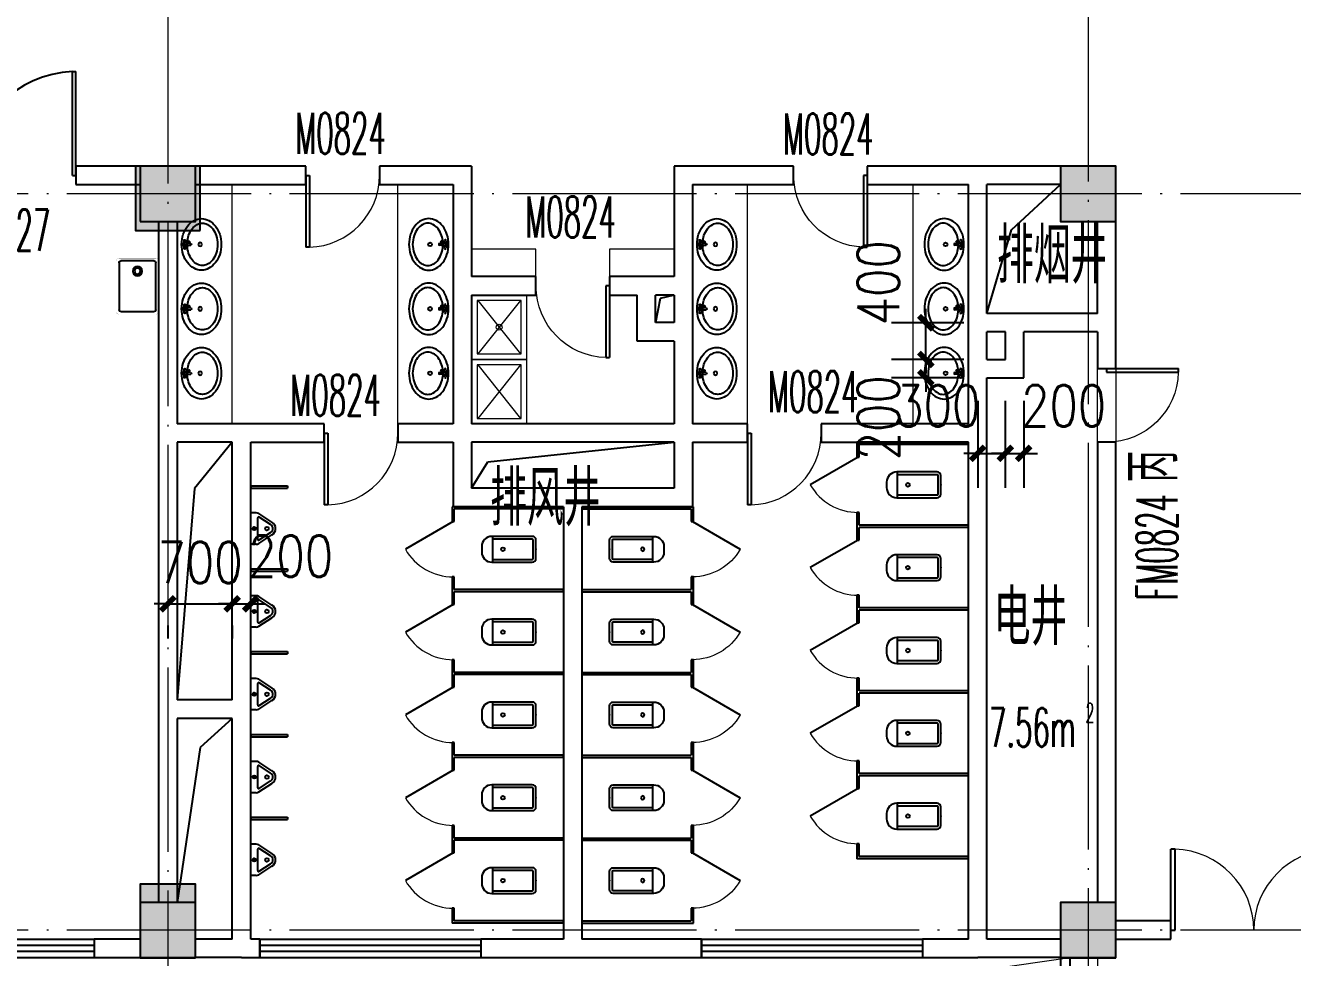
# Model space of a CAD drawing. Extents: x 1417642 to 3570900, y 124798 to 1191112.
# Drawn here: x 1563462 to 1577232, y 469495 to 479626 of the extents above; entities that cross this region are included whole.
import ezdxf

# ---------------------------------------------------------------- set-up
doc = ezdxf.new("R2010")
doc.units = 0
doc.header["$LTSCALE"] = 1000
doc.header["$MEASUREMENT"] = 0
doc.linetypes.add('DASH', pattern=[0.35, 0.25, -0.1])
doc.linetypes.add('DOTE', pattern=[2.42, 2, -0.2, 0.02, -0.2])
doc.layers.get('0').update_dxf_attribs({"linetype": 'CONTINUOUS'})
doc.layers.get('Defpoints').update_dxf_attribs({"linetype": 'CONTINUOUS'})
for name, color, linetype in [('colu', 2, 'CONTINUOUS'), ('COLUMN', 9, 'CONTINUOUS'), ('DOTE', 1, 'DOTE'), ('LATRINE', 6, 'CONTINUOUS'), ('LVTRY', 6, 'CONTINUOUS'), ('PUB_DIM', 3, 'CONTINUOUS'), ('PUB_HATCH', 8, 'CONTINUOUS'), ('PUB_TEXT', 40, 'CONTINUOUS'), ('SPACE', 7, 'CONTINUOUS'), ('STAIR', 2, 'CONTINUOUS'), ('tiaozheng', 20, 'CONTINUOUS'), ('WALL', 4, 'CONTINUOUS'), ('WINDOW', 2, 'CONTINUOUS'), ('WINDOW_TEXT', 7, 'CONTINUOUS'), ('柱填充', 8, 'CONTINUOUS'), ('水点', 3, 'CONTINUOUS')]:
    doc.layers.add(name, color=color, linetype=linetype)
doc.styles.add('_TCH_SPACE', font='ROMANS', dxfattribs={"width": 0.7, "height": 5, "bigfont": 'Z'})
doc.styles.add('_TCH_WINDOW', font='ROMANS.shx', dxfattribs={"width": 0.7, "height": 400, "bigfont": 'Z.shx'})
doc.styles.add('DIM_FONT', font='SIMPLEX.shx', dxfattribs={"width": 0.8})
doc.styles.get("Standard").update_dxf_attribs({"font": 'GBENOR', "bigfont": 'GBCBIG'})
doc.styles.add('Z', font='ROMANS', dxfattribs={"width": 0.7, "bigfont": 'Z'})
doc.dimstyles.new('DIMN150', dxfattribs={"dimscale": 1.5, "dimtxt": 300, "dimasz": 100, "dimexe": 250, "dimexo": 300, "dimgap": 150, "dimtad": 1, "dimdec": 0, "dimzin": 0, "dimdsep": 46, "dimtxsty": 'DIM_FONT', "dimblk": 'ARCHTICK', "dimcen": 0.09, "dimdle": 1.5, "dimclrt": 7, "dimazin": 2, "dimtfac": 1, "dimtdec": 0, "dimtix": 1, "dimtmove": 2, "dimatfit": 3, "dimldrblk": 'ARCHTICK', "dimfxl": 1, "dimtolj": 1, "dimtzin": 0, "dimarcsym": 0})

# ---------------------------------------------------------------- blocks, each defined once
blk = doc.blocks.new('M_E3')
for p, q in [((-275, -410), (-275, -50)), ((-255, -30), (255, -30)), ((275, -50), (275, -410)), ((255, -430), (-255, -430))]:
    blk.add_line(p, q)
at = {"const_width": 1.5}
for points in [[(-275, 0, 0.414214), (-305, -30, 0.414214)], [(305, -30, 0.414214), (275, 0, 0.414214)], [(-305, -430, 0.414214), (-275, -460, 0.414214)], [(275, -460, 0.414214), (305, -430, 0.414214)]]:
    blk.add_lwpolyline(points, format="xyb", dxfattribs=at)
for points in [[(-275, 0), (275, 0)], [(-305, -430), (-305, -30)], [(305, -30), (305, -430)], [(275, -460), (-275, -460)]]:
    blk.add_lwpolyline(points, dxfattribs=at)
for radius in [50, 32.5]:
    blk.add_circle((165, -230), radius)
for centre, start, end in [((-255, -50), 90, 180), ((255, -50), 0, 90), ((-255, -410), 180, 270), ((255, -410), 270, 0)]:
    blk.add_arc(centre, 20, start, end)
at = {"width": 0.8, "flags": 9}
for tag in ['XSIZE', 'YSIZE']:
    blk.add_attdef(tag, (0, 0), '', height=0.5, dxfattribs=at)
blk = doc.blocks.new('i89')
at = {"layer": '柱填充'}
h = blk.add_hatch(color=256, dxfattribs=at)
h.paths.add_polyline_path([(1555333, 501498), (1555333, 502098), (1554733, 502098), (1554733, 501498)])
h.paths.add_polyline_path([(1525733, 501498), (1525733, 502098), (1525133, 502098), (1525133, 501498)])
h.paths.add_polyline_path([(1517733, 501498), (1517733, 502098), (1517133, 502098), (1517133, 501498)])
h.paths.add_polyline_path([(1509733, 501498), (1509733, 502098), (1509133, 502098), (1509133, 501498)])
h.paths.add_polyline_path([(1501733, 501498), (1501733, 502098), (1501133, 502098), (1501133, 501498)])
h.paths.add_polyline_path([(1498133, 501498), (1498133, 502098), (1497533, 502098), (1497533, 501498)])
h.paths.add_polyline_path([(1498133, 529448), (1498133, 530148), (1497433, 530148), (1497433, 529448)])
h.paths.add_polyline_path([(1498133, 537448), (1498133, 538148), (1497433, 538148), (1497433, 537448)])
h.paths.add_polyline_path([(1541783, 545398), (1541783, 546098), (1541083, 546098), (1541083, 545398)])
h.paths.add_polyline_path([(1565333, 559098), (1565333, 559698), (1564733, 559698), (1564733, 559098)])
h.paths.add_polyline_path([(1565383, 549098), (1565383, 549798), (1564683, 549798), (1564683, 549098)])
h.paths.add_polyline_path([(1565333, 545498), (1565333, 546098), (1564733, 546098), (1564733, 545498)])
h.paths.add_polyline_path([(1565383, 538098), (1564683, 538098), (1564683, 537498), (1565383, 537498)])
h.paths.add_polyline_path([(1565333, 529498), (1565333, 530098), (1564733, 530098), (1564733, 529498)])
h.paths.add_polyline_path([(1565333, 519498), (1565333, 520098), (1564733, 520098), (1564733, 519498)])
h.paths.add_polyline_path([(1565333, 511498), (1565333, 512098), (1564733, 512098), (1564733, 511498)])
h.paths.add_polyline_path([(1565333, 501498), (1565333, 502098), (1564733, 502098), (1564733, 501498)])
h.paths.add_polyline_path([(1555333, 559098), (1555333, 559698), (1554733, 559698), (1554733, 559098)])
h.paths.add_polyline_path([(1555333, 549098), (1555333, 549698), (1554733, 549698), (1554733, 549098)])
h.paths.add_polyline_path([(1555333, 545498), (1555333, 546098), (1554733, 546098), (1554733, 545498)])
h.paths.add_polyline_path([(1555333, 537498), (1555333, 538098), (1554733, 538098), (1554733, 537498)])
h.paths.add_polyline_path([(1555433, 529448), (1555433, 530148), (1554733, 530148), (1554733, 529448)])
h.paths.add_polyline_path([(1555433, 519448), (1555433, 520148), (1554733, 520148), (1554733, 519448)])
h.paths.add_polyline_path([(1555433, 511498), (1555433, 512198), (1554733, 512198), (1554733, 511498)])
h.paths.add_polyline_path([(1551733, 557298), (1551733, 557898), (1551133, 557898), (1551133, 557298)])
h.paths.add_polyline_path([(1551783, 549098), (1551783, 549798), (1551083, 549798), (1551083, 549098)])
h.paths.add_polyline_path([(1551733, 545498), (1551733, 546098), (1551133, 546098), (1551133, 545498)])
h.paths.add_polyline_path([(1551733, 537498), (1551733, 538098), (1551133, 538098), (1551133, 537498)])
h.paths.add_polyline_path([(1551733, 529498), (1551733, 530098), (1551133, 530098), (1551133, 529498)])
h.paths.add_polyline_path([(1551733, 519498), (1551733, 520098), (1551133, 520098), (1551133, 519498)])
h.paths.add_polyline_path([(1551783, 511498), (1551783, 512198), (1551083, 512198), (1551083, 511498)])
h.paths.add_polyline_path([(1551733, 501498), (1551733, 502098), (1551133, 502098), (1551133, 501498)])
h.paths.add_polyline_path([(1541733, 559098), (1541733, 559698), (1541133, 559698), (1541133, 559098)])
h.paths.add_polyline_path([(1541733, 557298), (1541733, 557898), (1541133, 557898), (1541133, 557298)])
h.paths.add_polyline_path([(1541783, 549098), (1541783, 549798), (1541083, 549798), (1541083, 549098)])
h.paths.add_polyline_path([(1541733, 537498), (1541733, 538298), (1541133, 538298), (1541133, 537498)])
h.paths.add_polyline_path([(1541733, 519298), (1541733, 520098), (1541133, 520098), (1541133, 519298)])
h.paths.add_polyline_path([(1541833, 511498), (1541833, 512298), (1541033, 512298), (1541033, 511498)])
h.paths.add_polyline_path([(1541733, 501498), (1541733, 502098), (1541133, 502098), (1541133, 501498)])
h.paths.add_polyline_path([(1533733, 559098), (1533733, 559698), (1533133, 559698), (1533133, 559098)])
h.paths.add_polyline_path([(1533783, 549098), (1533783, 549798), (1533083, 549798), (1533083, 549098)])
h.paths.add_polyline_path([(1533733, 545498), (1533733, 546098), (1533133, 546098), (1533133, 545498)])
h.paths.add_polyline_path([(1533733, 537498), (1533733, 538298), (1533133, 538298), (1533133, 537498)])
h.paths.add_polyline_path([(1533733, 519298), (1533733, 520098), (1533133, 520098), (1533133, 519298)])
h.paths.add_polyline_path([(1533833, 511498), (1533833, 512298), (1533033, 512298), (1533033, 511498)])
h.paths.add_polyline_path([(1533733, 501498), (1533733, 502098), (1533133, 502098), (1533133, 501498)])
h.paths.add_polyline_path([(1525733, 559098), (1525733, 559698), (1525133, 559698), (1525133, 559098)])
h.paths.add_polyline_path([(1525783, 549098), (1525783, 549798), (1525083, 549798), (1525083, 549098)])
h.paths.add_polyline_path([(1525733, 545498), (1525733, 546098), (1525133, 546098), (1525133, 545498)])
h.paths.add_polyline_path([(1525733, 537498), (1525733, 538298), (1525133, 538298), (1525133, 537498)])
h.paths.add_polyline_path([(1525733, 519298), (1525733, 520098), (1525133, 520098), (1525133, 519298)])
h.paths.add_polyline_path([(1525833, 511498), (1525833, 512298), (1525033, 512298), (1525033, 511498)])
h.paths.add_polyline_path([(1517733, 559098), (1517733, 559698), (1517133, 559698), (1517133, 559098)])
h.paths.add_polyline_path([(1517783, 549098), (1517783, 549798), (1517083, 549798), (1517083, 549098)])
h.paths.add_polyline_path([(1517733, 545498), (1517733, 546098), (1517133, 546098), (1517133, 545498)])
h.paths.add_polyline_path([(1517733, 537498), (1517733, 538298), (1517133, 538298), (1517133, 537498)])
h.paths.add_polyline_path([(1517733, 519298), (1517733, 520098), (1517133, 520098), (1517133, 519298)])
h.paths.add_polyline_path([(1517833, 511498), (1517833, 512298), (1517033, 512298), (1517033, 511498)])
h.paths.add_polyline_path([(1509733, 559098), (1509733, 559698), (1509133, 559698), (1509133, 559098)])
h.paths.add_polyline_path([(1509783, 549098), (1509783, 549798), (1509083, 549798), (1509083, 549098)])
h.paths.add_polyline_path([(1509733, 545498), (1509733, 546098), (1509133, 546098), (1509133, 545498)])
h.paths.add_polyline_path([(1509733, 537498), (1509733, 538298), (1509133, 538298), (1509133, 537498)])
h.paths.add_polyline_path([(1509733, 519298), (1509733, 520098), (1509133, 520098), (1509133, 519298)])
h.paths.add_polyline_path([(1509833, 511498), (1509833, 512298), (1509033, 512298), (1509033, 511498)])
h.paths.add_polyline_path([(1509733, 480798), (1509733, 481398), (1509133, 481398), (1509133, 480798)])
h.paths.add_polyline_path([(1501733, 559098), (1501733, 559698), (1501133, 559698), (1501133, 559098)])
h.paths.add_polyline_path([(1501733, 549098), (1501733, 549698), (1501133, 549698), (1501133, 549098)])
h.paths.add_polyline_path([(1501733, 545498), (1501733, 546098), (1501133, 546098), (1501133, 545498)])
h.paths.add_polyline_path([(1501733, 537498), (1501733, 538098), (1501133, 538098), (1501133, 537498)])
h.paths.add_polyline_path([(1501733, 529498), (1501733, 530098), (1501133, 530098), (1501133, 529498)])
h.paths.add_polyline_path([(1501733, 519498), (1501733, 520098), (1501133, 520098), (1501133, 519498)])
h.paths.add_polyline_path([(1501833, 511498), (1501833, 512198), (1501133, 512198), (1501133, 511498)])
h.paths.add_polyline_path([(1501733, 480798), (1501733, 481398), (1501133, 481398), (1501133, 480798)])
h.paths.add_polyline_path([(1498133, 559098), (1498133, 559698), (1497533, 559698), (1497533, 559098)])
h.paths.add_polyline_path([(1498183, 549098), (1498183, 549798), (1497483, 549798), (1497483, 549098)])
h.paths.add_polyline_path([(1498133, 545498), (1498133, 546098), (1497533, 546098), (1497533, 545498)])
h.paths.add_polyline_path([(1498133, 519448), (1498133, 520148), (1497433, 520148), (1497433, 519448)])
h.paths.add_polyline_path([(1498133, 511448), (1498133, 512148), (1497433, 512148), (1497433, 511448)])
h.paths.add_polyline_path([(1498133, 480798), (1498133, 481398), (1497533, 481398), (1497533, 480798)])
h.paths.add_polyline_path([(1488133, 559098), (1488133, 559698), (1487533, 559698), (1487533, 559098)])
h.paths.add_polyline_path([(1488233, 549098), (1488233, 549798), (1487533, 549798), (1487533, 549098)])
h.paths.add_polyline_path([(1488133, 545498), (1488133, 546098), (1487533, 546098), (1487533, 545498)])
h.paths.add_polyline_path([(1488133, 537498), (1488133, 538098), (1487533, 538098), (1487533, 537498)])
h.paths.add_polyline_path([(1488133, 529498), (1488133, 530098), (1487533, 530098), (1487533, 529498)])
h.paths.add_polyline_path([(1488133, 519498), (1488133, 520098), (1487533, 520098), (1487533, 519498)])
h.paths.add_polyline_path([(1488133, 511498), (1488133, 512098), (1487533, 512098), (1487533, 511498)])
h.paths.add_polyline_path([(1488133, 501498), (1488133, 502098), (1487533, 502098), (1487533, 501498)])
h.paths.add_polyline_path([(1488133, 480798), (1488133, 481398), (1487533, 481398), (1487533, 480798)])
h.paths.add_polyline_path([(1498133, 484398), (1498133, 485198), (1497433, 485198), (1497433, 484398)])
h.paths.add_polyline_path([(1498134, 496298), (1498134, 497098), (1497433, 497098), (1497433, 496298)])
h.paths.add_polyline_path([(1487533, 497098), (1487533, 496298), (1488233, 496298), (1488233, 497098)])
h.paths.add_polyline_path([(1487533, 485198), (1487533, 484398), (1488233, 484398), (1488233, 485198)])
h.paths.add_polyline_path([(1509733, 496298), (1509733, 497098), (1509033, 497098), (1509033, 496298)])
h.paths.add_polyline_path([(1509733, 484398), (1509733, 485198), (1509033, 485198), (1509033, 484398)])
at = {"layer": 'colu'}
for points in [[(1541783, 545398), (1541783, 546098), (1541083, 546098), (1541083, 545398)], [(1551733, 545498), (1551733, 546098), (1551133, 546098), (1551133, 545498)], [(1541733, 537498), (1541733, 538298), (1541133, 538298), (1541133, 537498)], [(1551733, 537498), (1551733, 538098), (1551133, 538098), (1551133, 537498)]]:
    blk.add_lwpolyline(points, close=True, dxfattribs=at)
blk = doc.blocks.new('_ArchTick')
at = {"color": 0, "linetype": 'ByBlock', "const_width": 0.4}
blk.add_lwpolyline([(-0.5, -0.5), (0.5, 0.5)], dxfattribs=at)
blk = doc.blocks.new('*D1689')
at = {"layer": 'Defpoints', "color": 0}
for p in [(1573247, 475995), (1574110, 475995), (1574110, 475795)]:
    blk.add_point(p, dxfattribs=at)
at = {"layer": 'PUB_DIM', "color": 0, "lineweight": -2}
for p, q in [((1573247, 475995), (1573247, 476145)), ((1573660, 475995), (1572872, 475995)), ((1573247, 475795), (1573247, 475995)), ((1573660, 475795), (1572872, 475795)), ((1573247, 475795), (1573247, 475645))]:
    blk.add_line(p, q, dxfattribs=at)
at = {"layer": 'PUB_DIM', "color": 0, "lineweight": -2, "xscale": 150, "yscale": 150, "zscale": 150}
for p, rotation in [((1573247, 475995), 270), ((1573247, 475795), 90)]:
    blk.add_blockref('_ArchTick', p, dxfattribs=dict(at, rotation=rotation))
at = {"layer": 'PUB_DIM', "color": 7, "insert": (1572730, 475362), "char_height": 450, "attachment_point": 5, "rotation": 90, "style": 'DIM_FONT'}
blk.add_mtext('\\A1;200', dxfattribs=at)
blk = doc.blocks.new('*D1690')
at = {"layer": 'Defpoints', "color": 0}
for p in [(1573247, 476395), (1574110, 476395), (1574110, 475995)]:
    blk.add_point(p, dxfattribs=at)
at = {"layer": 'PUB_DIM', "color": 0, "lineweight": -2}
for p, q in [((1573247, 476395), (1573247, 476545)), ((1573660, 476395), (1572872, 476395)), ((1573247, 475995), (1573247, 476395)), ((1573660, 475995), (1572872, 475995)), ((1573247, 475995), (1573247, 475845))]:
    blk.add_line(p, q, dxfattribs=at)
at = {"layer": 'PUB_DIM', "color": 0, "lineweight": -2, "xscale": 150, "yscale": 150, "zscale": 150}
for p, rotation in [((1573247, 476395), 270), ((1573247, 475995), 90)]:
    blk.add_blockref('_ArchTick', p, dxfattribs=dict(at, rotation=rotation))
at = {"layer": 'PUB_DIM', "color": 7, "insert": (1572730, 476829), "char_height": 450, "attachment_point": 5, "rotation": 90, "style": 'DIM_FONT'}
blk.add_mtext('\\A1;400', dxfattribs=at)
blk = doc.blocks.new('*D1691')
at = {"layer": 'Defpoints', "color": 0}
for p in [(1574110, 475995), (1574310, 475995), (1574310, 474975)]:
    blk.add_point(p, dxfattribs=at)
at = {"layer": 'PUB_DIM', "color": 0, "lineweight": -2}
for p, q in [((1574110, 475545), (1574110, 474600)), ((1574310, 475545), (1574310, 474600)), ((1574110, 474975), (1573960, 474975)), ((1574110, 474975), (1574310, 474975)), ((1574310, 474975), (1574460, 474975))]:
    blk.add_line(p, q, dxfattribs=at)
at = {"layer": 'PUB_DIM', "color": 0, "lineweight": -2, "xscale": 150, "yscale": 150, "zscale": 150}
blk.add_blockref('_ArchTick', (1574110, 474975), dxfattribs=at)
at = {"layer": 'PUB_DIM', "color": 0, "lineweight": -2, "xscale": 150, "yscale": 150, "zscale": 150, "rotation": 180}
blk.add_blockref('_ArchTick', (1574310, 474975), dxfattribs=at)
at = {"layer": 'PUB_DIM', "color": 7, "insert": (1574744, 475492), "char_height": 450, "attachment_point": 5, "style": 'DIM_FONT'}
blk.add_mtext('\\A1;200', dxfattribs=at)
blk = doc.blocks.new('*D1692')
at = {"layer": 'Defpoints', "color": 0}
for p in [(1573810, 475995), (1574110, 475995), (1574110, 474975)]:
    blk.add_point(p, dxfattribs=at)
at = {"layer": 'PUB_DIM', "color": 0, "lineweight": -2}
for p, q in [((1573810, 475545), (1573810, 474600)), ((1574110, 475545), (1574110, 474600)), ((1573810, 474975), (1573660, 474975)), ((1573810, 474975), (1574110, 474975)), ((1574110, 474975), (1574260, 474975))]:
    blk.add_line(p, q, dxfattribs=at)
at = {"layer": 'PUB_DIM', "color": 0, "lineweight": -2, "xscale": 150, "yscale": 150, "zscale": 150}
blk.add_blockref('_ArchTick', (1573810, 474975), dxfattribs=at)
at = {"layer": 'PUB_DIM', "color": 0, "lineweight": -2, "xscale": 150, "yscale": 150, "zscale": 150, "rotation": 180}
blk.add_blockref('_ArchTick', (1574110, 474975), dxfattribs=at)
at = {"layer": 'PUB_DIM', "color": 7, "insert": (1573377, 475492), "char_height": 450, "attachment_point": 5, "style": 'DIM_FONT'}
blk.add_mtext('\\A1;300', dxfattribs=at)
blk = doc.blocks.new('*D1693')
at = {"layer": 'Defpoints', "color": 0}
for p in [(1565010, 473553), (1565710, 473553), (1565710, 473340)]:
    blk.add_point(p, dxfattribs=at)
at = {"layer": 'PUB_DIM', "color": 0, "lineweight": -2}
for p, q in [((1565010, 473340), (1564860, 473340)), ((1565010, 473340), (1565710, 473340)), ((1565710, 473340), (1565860, 473340)), ((1565010, 473103), (1565010, 472965)), ((1565710, 473103), (1565710, 472965))]:
    blk.add_line(p, q, dxfattribs=at)
at = {"layer": 'PUB_DIM', "color": 0, "lineweight": -2, "xscale": 150, "yscale": 150, "zscale": 150}
blk.add_blockref('_ArchTick', (1565010, 473340), dxfattribs=at)
at = {"layer": 'PUB_DIM', "color": 0, "lineweight": -2, "xscale": 150, "yscale": 150, "zscale": 150, "rotation": 180}
blk.add_blockref('_ArchTick', (1565710, 473340), dxfattribs=at)
at = {"layer": 'PUB_DIM', "color": 7, "insert": (1565360, 473790), "char_height": 450, "attachment_point": 5, "style": 'DIM_FONT'}
blk.add_mtext('\\A1;700', dxfattribs=at)
blk = doc.blocks.new('*D1694')
at = {"layer": 'Defpoints', "color": 0}
for p in [(1565710, 473553), (1565910, 473553), (1565910, 473340)]:
    blk.add_point(p, dxfattribs=at)
at = {"layer": 'PUB_DIM', "color": 0, "lineweight": -2}
for p, q in [((1565710, 473340), (1565560, 473340)), ((1565710, 473340), (1565910, 473340)), ((1565910, 473340), (1566060, 473340)), ((1565710, 473103), (1565710, 472965)), ((1565910, 473103), (1565910, 472965))]:
    blk.add_line(p, q, dxfattribs=at)
at = {"layer": 'PUB_DIM', "color": 0, "lineweight": -2, "xscale": 150, "yscale": 150, "zscale": 150}
blk.add_blockref('_ArchTick', (1565710, 473340), dxfattribs=at)
at = {"layer": 'PUB_DIM', "color": 0, "lineweight": -2, "xscale": 150, "yscale": 150, "zscale": 150, "rotation": 180}
blk.add_blockref('_ArchTick', (1565910, 473340), dxfattribs=at)
at = {"layer": 'PUB_DIM', "color": 7, "insert": (1566344, 473858), "char_height": 450, "attachment_point": 5, "style": 'DIM_FONT'}
blk.add_mtext('\\A1;200', dxfattribs=at)
blk = doc.blocks.new('_FZH')
blk.add_lwpolyline([(-0.5, -0.5), (0.5, -0.5), (0.5, 0.5), (-0.5, 0.5)], close=True)
at = {"layer": 'PUB_HATCH'}
blk.add_solid([(-0.5, -0.5), (0.5, -0.5), (-0.5, 0.5), (0.5, 0.5)], dxfattribs=at)
blk = doc.blocks.new('$TCHSYS$WIN2D')
for p, q in [((-0.5, 0.5), (0.5, 0.5)), ((-0.5, 0.5), (-0.5, -0.5)), ((0.5, 0.5), (0.5, -0.5)), ((0.5, 0.1667), (-0.5, 0.1667)), ((0.5, -0.1667), (-0.5, -0.1667)), ((-0.5, -0.5), (0.5, -0.5))]:
    blk.add_line(p, q)
blk = doc.blocks.new('$DorLib2D$00000225')
at = {"color": 0}
for p, q in [((0.475, -0.0014), (0.475, 0.7521)), ((0.475, 0.7521), (0.5, 0.7521)), ((0.5, -0.0014), (0.5, 0.7521)), ((-0.5, 0), (-0.5, 0.252)), ((-0.475, 0.252), (-0.5, 0.252)), ((-0.475, 0), (-0.475, 0.252)), ((-0.475, 0), (-0.5, 0)), ((0.475, -0.0014), (0.5, -0.0014))]:
    blk.add_line(p, q, dxfattribs=at)
for centre, radius, start, end in [((0.5046, -0.0019), 0.7546, 92.24927, 179.72377), ((-0.5008, 0.0026), 0.2508, 359.78987, 84.09744)]:
    blk.add_arc(centre, radius, start, end, dxfattribs=at)
blk = doc.blocks.new('$DorLib2D$00000002')
for p, q in [((-0.5, 0), (-0.5, 0.4875)), ((-0.475, 0.4875), (-0.5, 0.4875)), ((-0.475, 0), (-0.475, 0.4875)), ((0.475, 0), (0.475, 0.4875)), ((0.475, 0.4875), (0.5, 0.4875)), ((0.5, 0), (0.5, 0.4875)), ((-0.5, 0), (-0.475, 0)), ((0.5, 0), (0.475, 0))]:
    blk.add_line(p, q)
at = {"lineweight": 13}
for centre, start, end in [((-0.4875, 0), 0, 88.53072), ((0.4875, 0), 91.46928, 180)]:
    blk.add_arc(centre, 0.4875, start, end, dxfattribs=at)
blk = doc.blocks.new('$lvtry$00000193')
for p, q in [((-17, -43, 0), (-17, -33, 0)), ((17, -43, 0), (17, -33, 0))]:
    blk.add_line(p, q)
at = {"elevation": 0}
blk.add_lwpolyline([(280, -215, 0.12431), (260, -136, 0.105707), (198, -63, 0.086941), (110, -17, 0.077137), (0, 0, 0.077137), (-110, -17, 0.086941), (-198, -63, 0.105707), (-260, -136, 0.12431), (-280, -215, 0.12431), (-260, -294, 0.105707), (-198, -367, 0.086941), (-110, -413, 0.077137), (0, -430, 0.077137), (110, -413, 0.086941), (198, -367, 0.105707), (260, -294, 0.12431)], format="xyb", close=True, dxfattribs=at)
blk.add_lwpolyline([(-25, -61, 0.056876), (-95, -75, 0.086941), (-168, -113, 0.105707), (-216, -170, 0.12431), (-230, -225, 0.12431), (-216, -280, 0.105707), (-168, -337, 0.086941), (-95, -375, 0.077137), (0, -390, 0.077137), (95, -375, 0.086941), (168, -337, 0.105707), (216, -280, 0.12431), (230, -225, 0.12431), (216, -170, 0.105707), (168, -113, 0.086941), (95, -75, 0.06676), (13, -60, 0.06676)], format="xyb", dxfattribs=at)
for centre, radius in [((0, -43, 0), 16.7), ((0, -200, 0), 20)]:
    blk.add_circle(centre, radius)
for centre, radius, start, end in [((-40, -34, 0), 10.1, 106.6096, 258.1648), ((-64, 234, 0), 259, 274.7069, 282.3732), ((-75, -213, 0), 173, 71.36, 79.1873), ((-29, -80, 0), 6.77, 155.344, 308.3224), ((-171, 19, 0), 166, 324.8411, 338.1337), ((-171, 19, 0), 170, 324.8411, 331.3523), ((-29, -80, 0), 3.37, 155.344, 308.3224), ((100, -194, 0), 170, 132.3141, 138.8253), ((100, -194, 0), 166, 125.5327, 138.8253), ((-12, -58, 0), 10.6, 201.8924, 261.774), ((0, -33, 0), 16.7, 0, 180), ((-381, -115, 0), 372, 2.3982, 6.7627), ((0, -96, 0), 9.9, 201.7837, 338.2163), ((64, 234, 0), 259, 257.6268, 265.2931), ((381, -115, 0), 372, 170.1008, 177.6018), ((75, -213, 0), 173, 100.8127, 110.4191), ((40, -34, 0), 10.1, 281.8352, 73.3904)]:
    blk.add_arc(centre, radius, start, end)
blk.add_point((0, -33, 0))
blk = doc.blocks.new('$DorLib2D$00000001')
for p, q in [((0.45, 0.975), (0.5, 0.975)), ((0.45, 0), (0.45, 0.975)), ((0.5, 0), (0.5, 0.975)), ((0.5, 0), (0.45, 0))]:
    blk.add_line(p, q)
at = {"lineweight": 13}
blk.add_arc((0.475, 0), 0.975, 91.4693, 180, dxfattribs=at)
blk = doc.blocks.new('$lvtry$00000200')
for p, q in [((-140, -40, 0), (-140, -480, 0)), ((-110, -40, 0), (-110, -470, 0)), ((100, 0, 0), (-100, 0, 0)), ((100, -30, 0), (-100, -30, 0)), ((110, -470, 0), (110, -40, 0)), ((140, -480, 0), (140, -40, 0)), ((140, -470, 0), (-140, -470, 0)), ((-30, -590, 0), (30, -590, 0))]:
    blk.add_line(p, q)
blk.add_circle((0, -359, 0), 20)
for centre, radius, start, end in [((-100, -40, 0), 40, 90, 180), ((-100, -40, 0), 10, 90, 180), ((100, -40, 0), 40, 0, 90), ((100, -40, 0), 10, 0, 90), ((-30, -480, 0), 110, 180, 270), ((30, -480, 0), 110, 270, 0)]:
    blk.add_arc(centre, radius, start, end)
blk.add_point((0, 0))
blk = doc.blocks.new('$TCHSYS$APDOOR2D')
blk.add_line((0.5, 0), (0, 0.866))
at = {"lineweight": 13}
blk.add_arc((0.5, 0), 1, 120, 180, dxfattribs=at)
blk = doc.blocks.new('$lvtry$00000219')
for p, q in [((-170, 0, 0), (170, 0, 0)), ((-170, -61, 0), (-170, 0, 0)), ((170, -61, 0), (170, 0, 0)), ((-162, -88, 0), (-69, -231, 0)), ((-124, -91, 0), (-43, -216, 0)), ((-116, -76, 0), (116, -76, 0)), ((43, -216, 0), (124, -91, 0)), ((69, -231, 0), (162, -88, 0))]:
    blk.add_line(p, q)
for centre, radius in [((0, -38, 0), 17.7), ((0, -177, 0), 20)]:
    blk.add_circle(centre, radius)
for centre, radius, start, end in [((-120, -61, 0), 50, 180, 213.0863), ((-116, -86, 0), 10, 90, 213.0863), ((116, -86, 0), 10, 326.9137, 90), ((120, -61, 0), 50, 326.9137, 0), ((0, -191, 0), 80, 210, 330), ((0, -191, 0), 50, 210, 330)]:
    blk.add_arc(centre, radius, start, end)
blk.add_point((0, -38, 0))

msp = doc.modelspace()

# ---------------------------------------------------------------- linework, layer by layer
at = {"layer": 'DOTE', "lineweight": 0}
for points in [[(1565010.3, 496846.8), (1565010.3, 385594.9)], [(1575010.3, 496869), (1575010.3, 385594.9)], [(1597373.8, 477795.5), (1432083.9, 477795.5)], [(1597373.8, 469795.5), (1432083.9, 469795.5)], [(1597373.8, 469795.5), (1432083.9, 469795.5)]]:
    msp.add_lwpolyline(points, dxfattribs=at)
at = {"layer": 'LATRINE'}
for p, q in [((1573710.3, 475095.5), (1572497.8, 475095.5)), ((1572497.8, 475095.5), (1572497.8, 474933)), ((1573710.3, 475070.5), (1573710.3, 475095.5)), ((1573710.3, 475070.5), (1572522.8, 475070.5)), ((1572522.8, 474933), (1572522.8, 475070.5)), ((1572497.8, 474933), (1572522.8, 474933)), ((1565910.3, 474620.5), (1566310.3, 474620.5)), ((1565910.3, 474620.5), (1565910.3, 474595.5)), ((1565910.3, 474595.5), (1566310.3, 474595.5)), ((1566310.3, 474620.5), (1566310.3, 474595.5)), ((1568097.8, 474395.5), (1568097.8, 474233)), ((1569310.3, 474395.5), (1568097.8, 474395.5)), ((1568122.8, 474233), (1568122.8, 474370.5)), ((1569310.3, 474370.5), (1568122.8, 474370.5)), ((1569310.3, 474370.5), (1569310.3, 474395.5)), ((1569510.3, 474395.5), (1570722.8, 474395.5)), ((1569510.3, 474395.5), (1569510.3, 474370.5)), ((1569510.3, 474370.5), (1570697.8, 474370.5)), ((1570697.8, 474370.5), (1570697.8, 474233)), ((1570722.8, 474233), (1570722.8, 474395.5)), ((1572522.8, 474333), (1572497.8, 474333)), ((1572497.8, 474333), (1572497.8, 474183)), ((1572522.8, 474195.5), (1572522.8, 474333)), ((1568097.8, 474233), (1568122.8, 474233)), ((1570697.8, 474233), (1570722.8, 474233)), ((1572497.8, 474183), (1572497.8, 474033)), ((1573710.3, 474195.5), (1572522.8, 474195.5)), ((1573710.3, 474170.5), (1572522.8, 474170.5)), ((1572522.8, 474033), (1572522.8, 474170.5)), ((1573710.3, 474170.5), (1573710.3, 474195.5)), ((1572497.8, 474033), (1572522.8, 474033)), ((1565910.3, 473720.5), (1566310.3, 473720.5)), ((1565910.3, 473720.5), (1565910.3, 473695.5)), ((1566310.3, 473720.5), (1566310.3, 473695.5)), ((1565910.3, 473695.5), (1566310.3, 473695.5)), ((1568122.8, 473633), (1568097.8, 473633)), ((1568097.8, 473633), (1568097.8, 473483)), ((1568122.8, 473495.5), (1568122.8, 473633)), ((1570722.8, 473633), (1570697.8, 473633)), ((1570697.8, 473633), (1570697.8, 473495.5)), ((1570722.8, 473483), (1570722.8, 473633)), ((1568097.8, 473483), (1568097.8, 473333)), ((1569310.3, 473495.5), (1568122.8, 473495.5)), ((1569310.3, 473470.5), (1568122.8, 473470.5)), ((1568122.8, 473333), (1568122.8, 473470.5)), ((1569310.3, 473470.5), (1569310.3, 473495.5)), ((1569510.3, 473495.5), (1570697.8, 473495.5)), ((1569510.3, 473495.5), (1569510.3, 473470.5)), ((1569510.3, 473470.5), (1570697.8, 473470.5)), ((1570697.8, 473470.5), (1570697.8, 473333)), ((1570722.8, 473333), (1570722.8, 473483)), ((1572522.8, 473433), (1572497.8, 473433)), ((1572497.8, 473433), (1572497.8, 473283)), ((1572522.8, 473295.5), (1572522.8, 473433)), ((1568097.8, 473333), (1568122.8, 473333)), ((1570697.8, 473333), (1570722.8, 473333)), ((1573710.3, 473295.5), (1572522.8, 473295.5)), ((1573710.3, 473270.5), (1573710.3, 473295.5)), ((1572497.8, 473283), (1572497.8, 473133)), ((1573710.3, 473270.5), (1572522.8, 473270.5)), ((1572522.8, 473133), (1572522.8, 473270.5)), ((1572497.8, 473133), (1572522.8, 473133)), ((1565910.3, 472820.5), (1566310.3, 472820.5)), ((1565910.3, 472820.5), (1565910.3, 472795.5)), ((1565910.3, 472795.5), (1566310.3, 472795.5)), ((1566310.3, 472820.5), (1566310.3, 472795.5)), ((1568122.8, 472733), (1568097.8, 472733)), ((1568097.8, 472733), (1568097.8, 472583)), ((1568122.8, 472595.5), (1568122.8, 472733)), ((1570722.8, 472733), (1570697.8, 472733)), ((1570697.8, 472733), (1570697.8, 472595.5)), ((1570722.8, 472583), (1570722.8, 472733)), ((1568097.8, 472583), (1568097.8, 472433)), ((1569310.3, 472595.5), (1568122.8, 472595.5)), ((1569310.3, 472570.5), (1568122.8, 472570.5)), ((1568122.8, 472433), (1568122.8, 472570.5)), ((1569310.3, 472570.5), (1569310.3, 472595.5)), ((1569510.3, 472595.5), (1570697.8, 472595.5)), ((1569510.3, 472595.5), (1569510.3, 472570.5)), ((1569510.3, 472570.5), (1570697.8, 472570.5)), ((1570697.8, 472570.5), (1570697.8, 472433)), ((1570722.8, 472433), (1570722.8, 472583)), ((1572522.8, 472533), (1572497.8, 472533)), ((1572497.8, 472533), (1572497.8, 472383)), ((1572522.8, 472395.5), (1572522.8, 472533)), ((1568097.8, 472433), (1568122.8, 472433)), ((1570697.8, 472433), (1570722.8, 472433)), ((1572497.8, 472383), (1572497.8, 472233)), ((1573710.3, 472395.5), (1572522.8, 472395.5)), ((1573710.3, 472370.5), (1572522.8, 472370.5)), ((1572522.8, 472233), (1572522.8, 472370.5)), ((1573710.3, 472370.5), (1573710.3, 472395.5)), ((1572497.8, 472233), (1572522.8, 472233)), ((1565910.3, 471920.5), (1566310.3, 471920.5)), ((1565910.3, 471920.5), (1565910.3, 471895.5)), ((1566310.3, 471920.5), (1566310.3, 471895.5)), ((1565910.3, 471895.5), (1566310.3, 471895.5)), ((1568122.8, 471833), (1568097.8, 471833)), ((1568097.8, 471833), (1568097.8, 471683)), ((1568122.8, 471695.5), (1568122.8, 471833)), ((1570722.8, 471833), (1570697.8, 471833)), ((1570697.8, 471833), (1570697.8, 471695.5)), ((1570722.8, 471683), (1570722.8, 471833)), ((1568097.8, 471683), (1568097.8, 471533)), ((1569310.3, 471695.5), (1568122.8, 471695.5)), ((1569310.3, 471670.5), (1568122.8, 471670.5)), ((1568122.8, 471533), (1568122.8, 471670.5)), ((1569310.3, 471670.5), (1569310.3, 471695.5)), ((1569510.3, 471695.5), (1570697.8, 471695.5)), ((1569510.3, 471695.5), (1569510.3, 471670.5)), ((1569510.3, 471670.5), (1570697.8, 471670.5)), ((1570697.8, 471670.5), (1570697.8, 471533)), ((1570722.8, 471533), (1570722.8, 471683)), ((1568097.8, 471533), (1568122.8, 471533)), ((1570697.8, 471533), (1570722.8, 471533)), ((1572522.8, 471633), (1572497.8, 471633)), ((1572497.8, 471633), (1572497.8, 471483)), ((1572522.8, 471495.5), (1572522.8, 471633)), ((1572497.8, 471483), (1572497.8, 471333)), ((1573710.3, 471495.5), (1572522.8, 471495.5)), ((1573710.3, 471470.5), (1572522.8, 471470.5)), ((1572522.8, 471333), (1572522.8, 471470.5)), ((1573710.3, 471470.5), (1573710.3, 471495.5)), ((1572497.8, 471333), (1572522.8, 471333)), ((1565910.3, 471020.5), (1566310.3, 471020.5)), ((1565910.3, 471020.5), (1565910.3, 470995.5)), ((1565910.3, 470995.5), (1566310.3, 470995.5)), ((1566310.3, 471020.5), (1566310.3, 470995.5)), ((1568122.8, 470933), (1568097.8, 470933)), ((1568097.8, 470933), (1568097.8, 470783)), ((1568122.8, 470795.5), (1568122.8, 470933)), ((1570722.8, 470933), (1570697.8, 470933)), ((1570697.8, 470933), (1570697.8, 470795.5)), ((1570722.8, 470783), (1570722.8, 470933)), ((1568097.8, 470783), (1568097.8, 470633)), ((1569310.3, 470795.5), (1568122.8, 470795.5)), ((1569310.3, 470770.5), (1568122.8, 470770.5)), ((1568122.8, 470633), (1568122.8, 470770.5)), ((1569310.3, 470770.5), (1569310.3, 470795.5)), ((1569510.3, 470795.5), (1570697.8, 470795.5)), ((1569510.3, 470795.5), (1569510.3, 470770.5)), ((1569510.3, 470770.5), (1570697.8, 470770.5)), ((1570697.8, 470770.5), (1570697.8, 470633)), ((1570722.8, 470633), (1570722.8, 470783)), ((1572522.8, 470733), (1572497.8, 470733)), ((1572497.8, 470733), (1572497.8, 470570.5)), ((1572522.8, 470595.5), (1572522.8, 470733)), ((1568097.8, 470633), (1568122.8, 470633)), ((1570697.8, 470633), (1570722.8, 470633)), ((1573710.3, 470570.5), (1572497.8, 470570.5)), ((1573710.3, 470595.5), (1572522.8, 470595.5)), ((1573710.3, 470570.5), (1573710.3, 470595.5)), ((1568122.8, 470033), (1568097.8, 470033)), ((1568097.8, 470033), (1568097.8, 469870.5)), ((1568122.8, 469895.5), (1568122.8, 470033)), ((1570722.8, 470033), (1570697.8, 470033)), ((1570697.8, 470033), (1570697.8, 469895.5)), ((1570722.8, 469870.5), (1570722.8, 470033)), ((1569310.3, 469870.5), (1568097.8, 469870.5)), ((1569310.3, 469895.5), (1568122.8, 469895.5)), ((1569310.3, 469870.5), (1569310.3, 469895.5)), ((1569510.3, 469895.5), (1570697.8, 469895.5)), ((1569510.3, 469895.5), (1569510.3, 469870.5)), ((1569510.3, 469870.5), (1570722.8, 469870.5))]:
    msp.add_line(p, q, dxfattribs=at)
at = {"layer": 'LATRINE', "linetype": 'DASH', "lineweight": 0, "ltscale": 2}
for p, q in [((1575010.3, 469495.5), (1575010.3, 462095.5)), ((1575110.3, 469495.5), (1575110.3, 462095.5))]:
    msp.add_line(p, q, dxfattribs=at)
at = {"layer": 'LATRINE', "lineweight": 0, "elevation": 0}
for points in [[(1565710.3, 475295.5), (1565710.3, 477895.5)], [(1567510.3, 475295.5), (1567510.3, 477895.5)], [(1571310.3, 475295.5), (1571310.3, 477895.5)], [(1573110.3, 475295.5), (1573110.3, 477895.5)]]:
    msp.add_lwpolyline(points, dxfattribs=at)
at = {"layer": 'LVTRY', "lineweight": 0}
for p, q in [((1568841.9, 476635.5), (1568378.3, 476055.5)), ((1568378.3, 476635.5), (1568841.9, 476055.5)), ((1568841.9, 475935.5), (1568378.3, 475355.5)), ((1568378.3, 475935.5), (1568841.9, 475355.5))]:
    msp.add_line(p, q, dxfattribs=at)
for points in [[(1569010.3, 477195.1), (1568310.3, 477195.1), (1568310.3, 476895.5), (1569010.3, 476895.5)], [(1570510.3, 477195.1), (1569810.3, 477195.1), (1569810.3, 476895.5), (1570510.3, 476895.5)], [(1568910, 475995.5), (1568910, 476695.5), (1568310.3, 476695.5), (1568310.3, 475995.5)], [(1568850, 476055.5), (1568850, 476635.5), (1568370.3, 476635.5), (1568370.3, 476055.5)], [(1568910, 475295.5), (1568910, 475995.5), (1568310.3, 475995.5), (1568310.3, 475295.5)], [(1568850, 475355.5), (1568850, 475935.5), (1568370.3, 475935.5), (1568370.3, 475355.5)]]:
    msp.add_lwpolyline(points, close=True, dxfattribs=at)
msp.add_circle((1568610.1, 476345.5), 32.1, dxfattribs=at)
at = {"layer": 'STAIR'}
for p, q in [((1574710.3, 469495.5), (1574710.3, 452095.8)), ((1574810.3, 469495.5), (1574810.3, 462095.5))]:
    msp.add_line(p, q, dxfattribs=at)
at = {"layer": 'STAIR', "lineweight": 0}
msp.add_lwpolyline([(1525310.3, 452095.8), (1530273, 463055.8), (1574810.3, 469495.5)], dxfattribs=at)
at = {"layer": 'tiaozheng', "color": 2}
for p, q in [((1574178.2, 477404.6), (1574710.3, 477895.5)), ((1573910.3, 476495.5), (1574178.2, 477404.6)), ((1570359, 476656.9), (1570310.3, 476395.5)), ((1570510.3, 476695.5), (1570359, 476656.9)), ((1565710.3, 475095.5), (1565299.5, 474592.2)), ((1568486.5, 474883), (1570510.3, 475095.5)), ((1568310.3, 474595.5), (1568486.5, 474883)), ((1565299.5, 474592.2), (1565110.3, 472295.5)), ((1565710.3, 472095.5), (1565362.4, 471778.1)), ((1565362.4, 471778.1), (1565110.3, 470095.5))]:
    msp.add_line(p, q, dxfattribs=at)
at = {"layer": 'WALL'}
for p, q in [((1564710.3, 478095.5), (1564010.3, 478095.5)), ((1564010.3, 478095.5), (1564010.3, 477895.5)), ((1566510.3, 478095.5), (1565310.3, 478095.5)), ((1566510.3, 477895.5), (1566510.3, 478095.5)), ((1568310.3, 478095.5), (1567310.3, 478095.5)), ((1567310.3, 478095.5), (1567310.3, 477895.5)), ((1568310.3, 478095.5), (1568310.3, 476895.5)), ((1570510.3, 478095.5), (1570510.3, 476895.5)), ((1571810.3, 478095.5), (1570510.3, 478095.5)), ((1571810.3, 477895.5), (1571810.3, 478095.5)), ((1573810.3, 478095.5), (1572610.3, 478095.5)), ((1572610.3, 478095.5), (1572610.3, 477895.5)), ((1574710.3, 478095.5), (1573810.3, 478095.5)), ((1564010.3, 477895.5), (1564710.3, 477895.5)), ((1565310.3, 477895.5), (1566510.3, 477895.5)), ((1567310.3, 477895.5), (1568110.3, 477895.5)), ((1568110.3, 477895.5), (1568110.3, 476795.5)), ((1570710.3, 477895.5), (1570710.3, 476795.5)), ((1570710.3, 477895.5), (1571810.3, 477895.5)), ((1572610.3, 477895.5), (1573710.3, 477895.5)), ((1573710.3, 476395.5), (1573710.3, 477895.5)), ((1574710.3, 477895.5), (1573910.3, 477895.5)), ((1573910.3, 476495.5), (1573910.3, 477895.5)), ((1564910.3, 477495.5), (1564910.3, 475195.5)), ((1565110.3, 477495.5), (1565110.3, 475295.5)), ((1575110.3, 476495.5), (1575110.3, 477495.5)), ((1575310.3, 476395.5), (1575310.3, 477495.5)), ((1569010.3, 476895.5), (1568310.3, 476895.5)), ((1569010.3, 476695.5), (1569010.3, 476895.5)), ((1570210.3, 476895.5), (1569810.3, 476895.5)), ((1569810.3, 476895.5), (1569810.3, 476695.5)), ((1570510.3, 476895.5), (1570210.3, 476895.5)), ((1568110.3, 476795.5), (1568110.3, 475295.5)), ((1570710.3, 476795.5), (1570710.3, 476295.5)), ((1568310.3, 476695.5), (1568310.3, 475295.5)), ((1568310.3, 476695.5), (1569010.3, 476695.5)), ((1569810.3, 476695.5), (1570110.3, 476695.5)), ((1570110.3, 476195.5), (1570110.3, 476695.5)), ((1570310.3, 476395.5), (1570310.3, 476695.5)), ((1570510.3, 476695.5), (1570310.3, 476695.5)), ((1570510.3, 476695.5), (1570510.3, 476395.5)), ((1574210.3, 476495.5), (1573910.3, 476495.5)), ((1575110.3, 476495.5), (1574210.3, 476495.5)), ((1570510.3, 476395.5), (1570310.3, 476395.5)), ((1573710.3, 475895.5), (1573710.3, 476395.5)), ((1575310.3, 475895.5), (1575310.3, 476395.5)), ((1570510.3, 476195.5), (1570110.3, 476195.5)), ((1570510.3, 476195.5), (1570510.3, 475295.5)), ((1570710.3, 476295.5), (1570710.3, 475295.5)), ((1574110.3, 476295.5), (1573910.3, 476295.5)), ((1573910.3, 475995.5), (1573910.3, 476295.5)), ((1574110.3, 475995.5), (1574110.3, 476295.5)), ((1575110.3, 476295.5), (1574310.3, 476295.5)), ((1574310.3, 475795.5), (1574310.3, 476295.5)), ((1575110.3, 476295.5), (1575110.3, 475895.5)), ((1573910.3, 475995.5), (1574110.3, 475995.5)), ((1573710.3, 475295.5), (1573710.3, 475895.5)), ((1573910.3, 475195.5), (1573910.3, 475795.5)), ((1573910.3, 475795.5), (1574310.3, 475795.5)), ((1575110.3, 475895.5), (1575310.3, 475895.5)), ((1565810.3, 475295.5), (1565110.3, 475295.5)), ((1566710.3, 475295.5), (1565810.3, 475295.5)), ((1566710.3, 475095.5), (1566710.3, 475295.5)), ((1568110.3, 475295.5), (1567510.3, 475295.5)), ((1567510.3, 475295.5), (1567510.3, 475095.5)), ((1570510.3, 475295.5), (1568310.3, 475295.5)), ((1571310.3, 475295.5), (1570710.3, 475295.5)), ((1571310.3, 475095.5), (1571310.3, 475295.5)), ((1573710.3, 475295.5), (1572110.3, 475295.5)), ((1572110.3, 475295.5), (1572110.3, 475095.5)), ((1564910.3, 475195.5), (1564910.3, 472195.5)), ((1565710.3, 475095.5), (1565110.3, 475095.5)), ((1565110.3, 475095.5), (1565110.3, 472295.5)), ((1565710.3, 472295.5), (1565710.3, 475095.5)), ((1565910.3, 472195.5), (1565910.3, 475095.5)), ((1565910.3, 475095.5), (1566710.3, 475095.5)), ((1567510.3, 475095.5), (1568110.3, 475095.5)), ((1568110.3, 475095.5), (1568110.3, 474395.5)), ((1568310.3, 475095.5), (1568310.3, 474595.5)), ((1570510.3, 475095.5), (1568310.3, 475095.5)), ((1570510.3, 475095.5), (1570510.3, 474595.5)), ((1570710.3, 475095.5), (1570710.3, 474395.5)), ((1570710.3, 475095.5), (1571310.3, 475095.5)), ((1572110.3, 475095.5), (1573710.3, 475095.5)), ((1573710.3, 469695.5), (1573710.3, 475095.5)), ((1573910.3, 469695.5), (1573910.3, 475195.5)), ((1575310.3, 475095.5), (1575110.3, 475095.5)), ((1575110.3, 475095.5), (1575110.3, 470095.5)), ((1575310.3, 470095.5), (1575310.3, 475095.5)), ((1569410.3, 474595.5), (1568310.3, 474595.5)), ((1570510.3, 474595.5), (1569410.3, 474595.5)), ((1569310.3, 474395.5), (1568110.3, 474395.5)), ((1569310.3, 474395.5), (1569310.3, 469695.5)), ((1569510.3, 474395.5), (1569510.3, 469695.5)), ((1570710.3, 474395.5), (1569510.3, 474395.5)), ((1564910.3, 472195.5), (1564910.3, 470095.5)), ((1565710.3, 472295.5), (1565110.3, 472295.5)), ((1565910.3, 469695.5), (1565910.3, 472195.5)), ((1565710.3, 472095.5), (1565110.3, 472095.5)), ((1565110.3, 472095.5), (1565110.3, 470095.5)), ((1565710.3, 469695.5), (1565710.3, 472095.5)), ((1575910.3, 469895.5), (1575310.3, 469895.5)), ((1575910.3, 469695.5), (1575910.3, 469895.5)), ((1564710.3, 469695.5), (1564210.3, 469695.5)), ((1564210.3, 469695.5), (1564210.3, 469495.5)), ((1565710.3, 469695.5), (1565310.3, 469695.5)), ((1566010.3, 469695.5), (1565910.3, 469695.5)), ((1566010.3, 469495.5), (1566010.3, 469695.5)), ((1569310.3, 469695.5), (1568410.3, 469695.5)), ((1568410.3, 469695.5), (1568410.3, 469495.5)), ((1570810.3, 469695.5), (1569510.3, 469695.5)), ((1570810.3, 469495.5), (1570810.3, 469695.5)), ((1573710.3, 469695.5), (1573210.3, 469695.5)), ((1573210.3, 469695.5), (1573210.3, 469495.5)), ((1574710.3, 469695.5), (1573910.3, 469695.5)), ((1575310.3, 469695.5), (1575910.3, 469695.5)), ((1564210.3, 469495.5), (1564710.3, 469495.5)), ((1565810.3, 469495.5), (1565310.3, 469495.5)), ((1565810.3, 469495.5), (1566010.3, 469495.5)), ((1568410.3, 469495.5), (1569410.3, 469495.5)), ((1569410.3, 469495.5), (1570810.3, 469495.5)), ((1573210.3, 469495.5), (1573810.3, 469495.5)), ((1574710.3, 469495.5), (1573810.3, 469495.5))]:
    msp.add_line(p, q, dxfattribs=at)
at = {"layer": 'WINDOW', "lineweight": 0}
for p, q in [((1575110.3, 475095.5), (1575110.3, 475895.5)), ((1575310.3, 475895.5), (1575310.3, 475095.5))]:
    msp.add_line(p, q, dxfattribs=at)

# ---------------------------------------------------------------- block references
at = {"layer": 'COLUMN', "lineweight": 0, "xscale": 600, "yscale": 600, "zscale": 600}
for p in [(1565010.3, 477795.5), (1575010.3, 477795.5), (1565010.3, 469795.5), (1575010.3, 469795.5)]:
    msp.add_blockref('_FZH', p, dxfattribs=at)
at = {"layer": 'LATRINE', "lineweight": 0, "xscale": 600, "zscale": 25, "rotation": 90}
for p, yscale in [((1572510.3, 474633), 600), ((1568110.3, 473933), 600), ((1570710.3, 473933), -600), ((1572510.3, 473733), 600), ((1568110.3, 473033), 600), ((1570710.3, 473033), -600), ((1572510.3, 472833), 600), ((1568110.3, 472133), 600), ((1570710.3, 472133), -600), ((1572510.3, 471933), 600), ((1568110.3, 471233), 600), ((1570710.3, 471233), -600), ((1572510.3, 471033), 600), ((1568110.3, 470333), 600), ((1570710.3, 470333), -600)]:
    msp.add_blockref('$TCHSYS$APDOOR2D', p, dxfattribs=dict(at, yscale=yscale))
at = {"layer": 'LVTRY', "lineweight": 0, "rotation": 270}
for name, p, yscale in [('$lvtry$00000193', (1565160.3, 477245.5, 0), -1), ('$lvtry$00000193', (1570760.3, 477245.5, 0), -1), ('$lvtry$00000193', (1565160.3, 476545.5, 0), -1), ('$lvtry$00000193', (1570760.3, 476545.5, 0), -1), ('$lvtry$00000193', (1565160.3, 475845.5, 0), -1), ('$lvtry$00000193', (1570760.3, 475845.5, 0), -1), ('$lvtry$00000200', (1569810.3, 473933), -0.9999999999999996), ('$lvtry$00000200', (1569810.3, 473033), -0.9999999999999996), ('$lvtry$00000200', (1569810.3, 472133), -0.9999999999999996), ('$lvtry$00000200', (1569810.3, 471233), -0.9999999999999996), ('$lvtry$00000200', (1569810.3, 470333), -0.9999999999999996)]:
    msp.add_blockref(name, p, dxfattribs=dict(at, yscale=yscale))
at = {"layer": 'LVTRY', "lineweight": 0}
for name, p, rotation in [('$lvtry$00000193', (1568060.3, 477245.5, 0), 270), ('$lvtry$00000193', (1573660.3, 477245.5, 0), 270), ('$lvtry$00000193', (1568060.3, 476545.5, 0), 270), ('$lvtry$00000193', (1573660.3, 476545.5, 0), 270), ('$lvtry$00000193', (1568060.3, 475845.5, 0), 270), ('$lvtry$00000193', (1573660.3, 475845.5, 0), 270), ('$lvtry$00000200', (1573410.3, 474633), 270), ('$lvtry$00000219', (1565910.3, 474158), 90.00000000000001), ('$lvtry$00000200', (1569010.3, 473933), 270), ('$lvtry$00000200', (1573410.3, 473733), 270), ('$lvtry$00000219', (1565910.3, 473258), 90.00000000000001), ('$lvtry$00000200', (1569010.3, 473033), 270), ('$lvtry$00000200', (1573410.3, 472833), 270), ('$lvtry$00000219', (1565910.3, 472358), 90.00000000000001), ('$lvtry$00000200', (1569010.3, 472133), 270), ('$lvtry$00000200', (1573410.3, 471933), 270), ('$lvtry$00000219', (1565910.3, 471458), 90.00000000000001), ('$lvtry$00000200', (1569010.3, 471233), 270), ('$lvtry$00000200', (1573410.3, 471033), 270), ('$lvtry$00000219', (1565910.3, 470558), 90.00000000000001), ('$lvtry$00000200', (1569010.3, 470333), 270)]:
    msp.add_blockref(name, p, dxfattribs=dict(at, rotation=rotation))
at = {"layer": 'tiaozheng'}
msp.add_blockref('i89', (23577.2, -68002.8), dxfattribs=at)
at = {"layer": 'WINDOW', "lineweight": 0}
ref = msp.add_blockref('$DorLib2D$00000225', (1563260.3, 477995.5), dxfattribs=dict(at, xscale=-1500, yscale=-1500, zscale=-1500, rotation=180))
ref.add_attrib('A', 'M1527', (1562751, 477177.3), dxfattribs={"layer": 'WINDOW_TEXT', "lineweight": 0, "height": 446.25, "style": '_TCH_WINDOW', "width": 0.494118})
ref = msp.add_blockref('$DorLib2D$00000001', (1566910.3, 477995.5), dxfattribs=dict(at, xscale=800, yscale=800, zscale=800, rotation=180))
ref.add_attrib('A', 'M0824', (1566395.8, 478230), dxfattribs={"layer": 'WINDOW_TEXT', "lineweight": 0, "height": 446.25, "style": '_TCH_WINDOW', "width": 0.494118})
ref = msp.add_blockref('$DorLib2D$00000001', (1572210.3, 477995.5), dxfattribs=dict(at, xscale=-800, yscale=800, zscale=-800, rotation=180))
ref.add_attrib('A', 'M0824', (1571695.8, 478222.9), dxfattribs={"layer": 'WINDOW_TEXT', "lineweight": 0, "height": 446.25, "style": '_TCH_WINDOW', "width": 0.494118})
ref = msp.add_blockref('$DorLib2D$00000001', (1569410.3, 476795.5), dxfattribs=dict(at, xscale=-800, yscale=800, zscale=-800, rotation=180))
ref.add_attrib('A', 'M0824', (1568895.8, 477321.5), dxfattribs={"layer": 'WINDOW_TEXT', "lineweight": 0, "height": 446.25, "style": '_TCH_WINDOW', "width": 0.494118})
ref = msp.add_blockref('$DorLib2D$00000001', (1567110.3, 475195.5), dxfattribs=dict(at, xscale=800, yscale=800, zscale=800, rotation=180))
ref.add_attrib('A', 'M0824', (1566343, 475383.8), dxfattribs={"layer": 'WINDOW_TEXT', "lineweight": 0, "height": 446.25, "style": '_TCH_WINDOW', "width": 0.494118})
ref = msp.add_blockref('$DorLib2D$00000001', (1571710.3, 475195.5), dxfattribs=dict(at, xscale=800, yscale=800, zscale=800, rotation=180))
ref.add_attrib('A', 'M0824', (1571532.9, 475422.2), dxfattribs={"layer": 'WINDOW_TEXT', "lineweight": 0, "height": 446.25, "style": '_TCH_WINDOW', "width": 0.494118})
for name, p, xscale, yscale, zscale, rotation in [('$DorLib2D$00000001', (1575210.3, 475495.5), 800, -800, 800, 90), ('$DorLib2D$00000002', (1576810.3, 469795.5), -1800, -1800, -1800, 180)]:
    msp.add_blockref(name, p, dxfattribs=dict(at, xscale=xscale, yscale=yscale, zscale=zscale, rotation=rotation))
at = {"layer": 'WINDOW', "color": 2, "xscale": -2400, "yscale": -200, "zscale": -2400}
for p, rotation in [((1563010.3, 469595.5), 180), ((1567210.3, 469595.5), 180.0000000000639), ((1572010.3, 469595.5), 180.0000000000629)]:
    msp.add_blockref('$TCHSYS$WIN2D', p, dxfattribs=dict(at, rotation=rotation))
at = {"layer": '水点', "xscale": -1, "rotation": 270}
msp.add_blockref('M_E3', (1564910.3, 476790.5), dxfattribs=at)

# ---------------------------------------------------------------- texts
at = {"layer": 'PUB_TEXT', "style": 'Z', "width": 0.7}
for s, p in [('排烟井', (1574020.6, 476824.1)), ('排风井', (1568512.7, 474187.8)), ('电井', (1573984.8, 472891.6))]:
    msp.add_text(s, height=600, dxfattribs=at).set_placement(p)
at = {"layer": 'SPACE', "style": '_TCH_SPACE', "width": 0.525}
for s, height, p in [('7.56m', 420, (1573933.3, 471786.5)), ('2', 210, (1574983.3, 472049))]:
    msp.add_text(s, height=height, dxfattribs=at).set_placement(p)
at = {"layer": 'WINDOW_TEXT', "style": '_TCH_WINDOW'}
for s, height, width, p in [('丙', 525, 0.7, (1575981.6, 474658.9)), ('FM0824', 446.25, 0.494118, (1575981.6, 473377.9))]:
    msp.add_text(s, height=height, rotation=90, dxfattribs=dict(at, width=width)).set_placement(p)

# ---------------------------------------------------------------- dimensions: what is measured, and where the dimension line sits
at = {"layer": 'PUB_DIM'}
for base, p1, p2, angle, picture, middle in [((1573247.4, 476395.5), (1574110.3, 475995.5), (1574110.3, 476395.5), 90, '*D1690', (1572729.9, 476829)), ((1573247.4, 475995.5), (1574110.3, 475795.5), (1574110.3, 475995.5), 90, '*D1689', (1572729.9, 475362)), ((1574110.3, 474974.6), (1573810.3, 475995.5), (1574110.3, 475995.5), 0, '*D1692', (1573376.8, 475492.1)), ((1574310.3, 474974.6), (1574110.3, 475995.5), (1574310.3, 475995.5), 0, '*D1691', (1574743.8, 475492.1)), ((1565910.3, 473340.4), (1565710.3, 473553), (1565910.3, 473553), 0, '*D1694', (1566343.8, 473857.9))]:
    dim = msp.add_linear_dim(base=base, p1=p1, p2=p2, angle=angle, dimstyle='DIMN150', dxfattribs=at)
    dim.commit()
    dim.dimension.update_dxf_attribs({"geometry": picture, "text_midpoint": middle, "dimtype": 129})
dim = msp.add_aligned_dim(p1=(1565010.3, 473553), p2=(1565710.3, 473553), distance=-212.7, dimstyle='DIMN150', dxfattribs=at)
dim.commit()
dim.dimension.update_dxf_attribs({"geometry": '*D1693', "text_midpoint": (1565360.3, 473790.4)})

doc.saveas('drawing.dxf')
